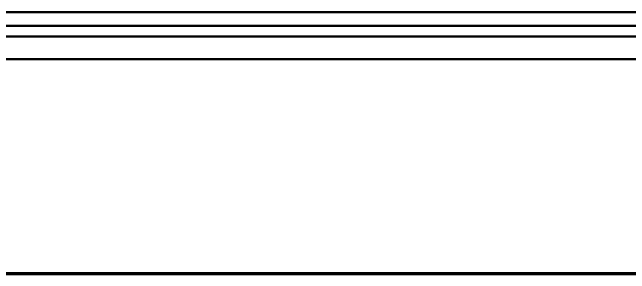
# Model space of a CAD drawing. Header units: millimetres. Extents: x 1510 to 10524, y 7125 to 13164.
# Drawn here: x 5010.3 to 5102.3, y 10608.1 to 10647.1 of the extents above; entities that cross this region are included whole.
import ezdxf

# ---------------------------------------------------------------- set-up
doc = ezdxf.new("R2010")
doc.units = ezdxf.units.MM
doc.header["$LTSCALE"] = 4
doc.layers.add('Border (ISO)', color=7, linetype='Continuous', lineweight=70)
doc.layers.add('Visible (ISO)', color=7, linetype='Continuous', lineweight=50)

# ---------------------------------------------------------------- blocks, each defined once
blk = doc.blocks.new('Borders right top border')
at = {"layer": 'Border (ISO)'}
blk.add_line((293, 4), (4, 4), dxfattribs=at)

msp = doc.modelspace()

# ---------------------------------------------------------------- linework, layer by layer
at = {"layer": 'Visible (ISO)'}
for p, q in [((5156.407, 10647.131), (4938.407, 10647.131)), ((5137.407, 10645.131), (4970.515, 10645.131)), ((5141.407, 10643.531), (4970.515, 10643.531)), ((4936.607, 10640.131), (5158.007, 10640.131))]:
    msp.add_line(p, q, dxfattribs=at)

# ---------------------------------------------------------------- block references
at = {"xscale": 3, "yscale": 3, "zscale": 3}
msp.add_blockref('Borders right top border', (4868.829, 10596.109), dxfattribs=at)

doc.saveas('drawing.dxf')
